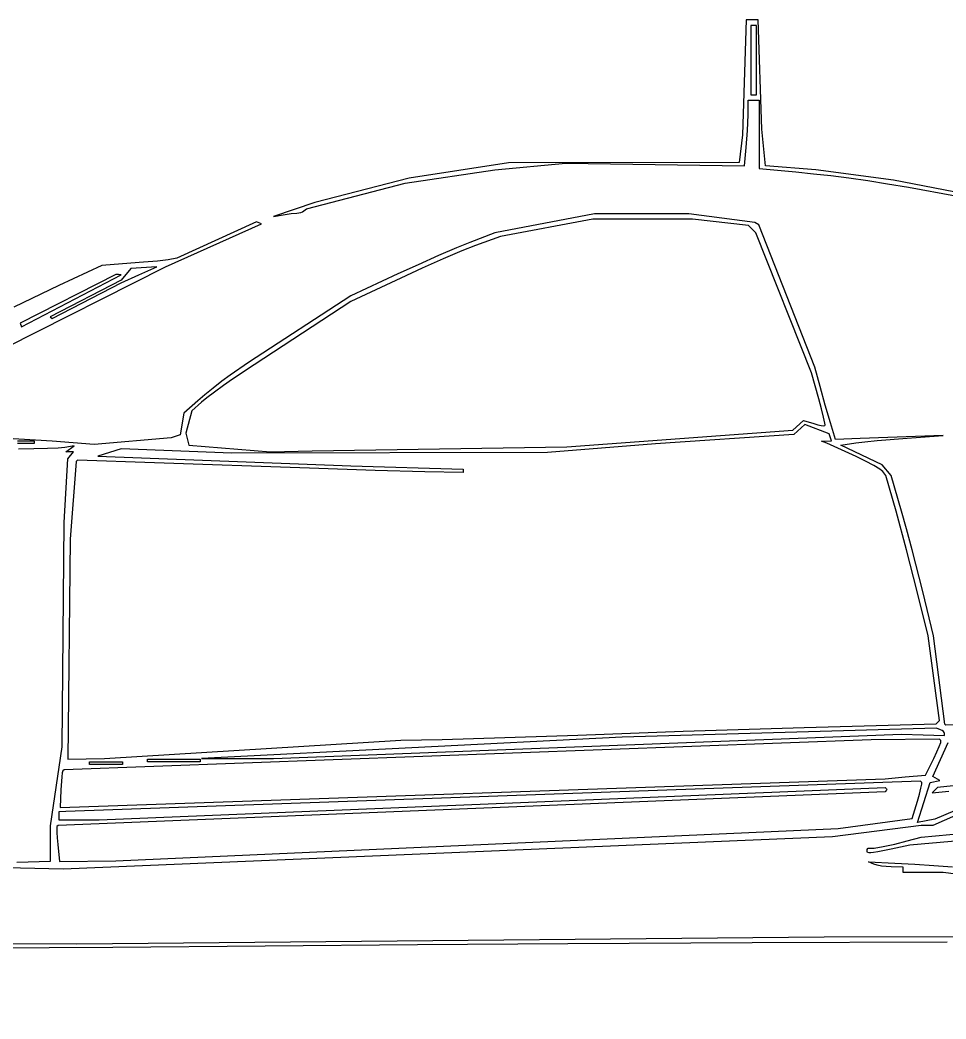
# Model space of a CAD drawing. Header units: millimetres. Extents: x -2.52 to 2.52, y -0.73 to 0.73.
# Drawn here: x -0.913 to 0.438, y -0.728 to 0.729 of the extents above; entities that cross this region are included whole.
import ezdxf

# ---------------------------------------------------------------- set-up
doc = ezdxf.new("R2010")
doc.units = ezdxf.units.MM
doc.header["$MEASUREMENT"] = 0

msp = doc.modelspace()

# ---------------------------------------------------------------- linework, layer by layer
at = {"flags": 128}
for points in [[(0.555182, 0.457748), (0.361373, 0.495237), (0.248318, 0.510352), (0.174688, 0.515883), (0.169452, 0.569314), (0.164271, 0.728802), (0.146641, 0.728802), (0.141301, 0.561238), (0.13639, 0.520861), (-0.199865, 0.520649), (-0.345222, 0.498306), (-0.482503, 0.462628), (-0.543069, 0.442219), (-0.528937, 0.444584), (-0.517177, 0.446301), (-0.508748, 0.447107), (-0.506078, 0.447411), (-0.503285, 0.448123), (-0.5007, 0.449136), (-0.498654, 0.450343), (-0.494616, 0.453422), (-0.350869, 0.490945), (-0.220054, 0.51035), (-0.116243, 0.519946), (0.144309, 0.51609), (0.146823, 0.542702), (0.148607, 0.567723), (0.149366, 0.590511), (0.149394, 0.611709), (0.165545, 0.611709), (0.165545, 0.511938), (0.21928, 0.507093), (0.24474, 0.504611), (0.270377, 0.501725), (0.296624, 0.49837), (0.323916, 0.494481), (0.352687, 0.489992), (0.383372, 0.484839), (0.452221, 0.472282)], [(0.15747, 0.720727), (0.153432, 0.720727), (0.153432, 0.619785), (0.161507, 0.619785), (0.161507, 0.720727), (0.15747, 0.720727)], [(0.635935, -0.293134), (0.438089, -0.299977), (0.436502, -0.298548), (0.419856, -0.169583), (0.404231, -0.10498), (0.388736, -0.043935), (0.380551, -0.013365), (0.373422, 0.012113), (0.358237, 0.064603), (0.345222, 0.079927), (0.284657, 0.108429), (0.306864, 0.111812), (0.319629, 0.113417), (0.337967, 0.115287), (0.381561, 0.11889), (0.434051, 0.122586), (0.312921, 0.118353), (0.276982, 0.117093), (0.269518, 0.141319), (0.261991, 0.166788), (0.254375, 0.194002), (0.246697, 0.222459), (0.164878, 0.429949), (0.159037, 0.433559), (0.06292, 0.446164), (-0.074697, 0.446032), (-0.220054, 0.418564), (-0.256393, 0.404475), (-0.275919, 0.396474), (-0.302221, 0.385107), (-0.331854, 0.371886), (-0.361373, 0.358327), (-0.430013, 0.326268), (-0.579408, 0.229288), (-0.60626, 0.210508), (-0.618284, 0.20178), (-0.631172, 0.191897), (-0.643379, 0.182074), (-0.653359, 0.173524), (-0.673606, 0.155321), (-0.678984, 0.123486), (-0.692463, 0.119558), (-0.804821, 0.109746), (-0.865735, 0.114353), (-0.939, 0.118979)], [(0.049773, 0.118346), (0.21462, 0.130536), (0.230233, 0.144667), (0.245127, 0.140096), (0.251035, 0.138446), (0.256112, 0.137334), (0.259817, 0.136858), (0.261609, 0.137114), (0.26171, 0.138201), (0.26138, 0.140701), (0.259583, 0.149295), (0.256517, 0.161607), (0.252481, 0.17635), (0.241763, 0.213997), (0.160717, 0.418114), (0.15003, 0.428801), (0.068351, 0.438089), (-0.077124, 0.438089), (-0.211978, 0.412958), (-0.248318, 0.399685), (-0.268162, 0.391837), (-0.295331, 0.380282), (-0.326248, 0.366575), (-0.357335, 0.352273), (-0.430013, 0.318134), (-0.571332, 0.225898), (-0.602623, 0.204684), (-0.615883, 0.195472), (-0.628857, 0.186071), (-0.640056, 0.177584), (-0.647991, 0.171111), (-0.662068, 0.158751), (-0.670859, 0.126103), (-0.666415, 0.108397), (-0.547106, 0.098843), (-0.486541, 0.100395), (-0.115074, 0.106155), (0.049773, 0.118346)], [(-1.166734, 0.133244), (-0.700538, 0.368532), (-0.560224, 0.431694), (-0.567887, 0.434248), (-0.684168, 0.381194), (-0.696391, 0.379187), (-0.71214, 0.377236), (-0.73284, 0.375365), (-0.775236, 0.372147), (-0.793405, 0.370745), (-0.855983, 0.341359), (-0.921899, 0.309888)], [(-0.739218, 0.357117), (-0.713295, 0.368631), (-0.75105, 0.366255), (-0.765141, 0.349523), (-0.868559, 0.295881), (-0.865946, 0.293268), (-0.765141, 0.345602), (-0.739218, 0.357117)], [(-0.769179, 0.357365), (-0.773217, 0.357626), (-0.912338, 0.286676), (-0.910498, 0.280987), (-0.765141, 0.357104), (-0.769179, 0.357365)], [(-0.29677, -0.320742), (-0.098923, -0.314198), (0.054675, -0.308668), (0.231186, -0.303305), (0.424013, -0.29806), (0.428861, -0.293212), (0.412218, -0.169583), (0.39634, -0.10498), (0.380696, -0.043935), (0.365381, 0.012113), (0.3503, 0.064603), (0.345904, 0.070075), (0.344317, 0.071512), (0.341477, 0.073504), (0.332671, 0.078793), (0.320762, 0.085221), (0.307026, 0.092066), (0.264468, 0.111427), (0.256393, 0.114269), (0.271198, 0.115074), (0.267839, 0.125168), (0.232167, 0.138531), (0.216016, 0.123946), (0.014132, 0.110663), (-0.143338, 0.097995), (-0.603634, 0.096904), (-0.765141, 0.103459), (-0.799345, 0.092606), (-0.430013, 0.078536), (-0.266487, 0.073422), (-0.266483, 0.068641), (-0.322003, 0.069661), (-0.394424, 0.071615), (-0.490579, 0.07488), (-0.716373, 0.082924), (-0.829112, 0.086769), (-0.831093, 0.084789), (-0.839657, -0.028264), (-0.843024, -0.34926), (-0.789367, -0.348255), (-0.357335, -0.32164), (-0.29677, -0.320742)], [(-0.916555, 0.115074), (-0.908479, 0.115074), (-0.900404, 0.115074), (-0.892328, 0.115074), (-0.892328, 0.111036)], [(-0.892328, 0.111036), (-0.900404, 0.111036), (-0.908479, 0.111036), (-0.916555, 0.111036)], [(-0.868102, -0.472479), (-0.868102, -0.446552), (-0.851446, -0.331158), (-0.848604, -0.004038), (-0.842819, 0.088829), (-0.834812, 0.098923), (-0.845895, 0.099047), (-0.833782, 0.107679), (-0.847409, 0.10532), (-0.856944, 0.104404), (-0.872832, 0.103654), (-0.892861, 0.103147), (-0.914819, 0.102961)], [(0.404778, -0.31395), (0.43607, -0.314999), (0.43607, -0.311814), (0.435603, -0.310399), (0.434332, -0.308898), (0.43245, -0.307492), (0.430152, -0.306359), (0.424234, -0.304088), (-0.03432, -0.317481), (-0.648048, -0.348265), (-0.543069, -0.348225), (0.373486, -0.312901), (0.404778, -0.31395)], [(0.378655, -0.375325), (0.408049, -0.372774), (0.420305, -0.348495), (0.424913, -0.338918), (0.4284, -0.330788), (0.430427, -0.324965), (0.430786, -0.323187), (0.430653, -0.322309), (0.428746, -0.320401), (0.329071, -0.321169), (-0.848565, -0.364716), (-0.85034, -0.366491), (-0.851102, -0.369218), (-0.851866, -0.375331), (-0.853043, -0.394092), (-0.85397, -0.419919), (0.34926, -0.377876), (0.378655, -0.375325)], [(0.507966, -0.400373), (0.421938, -0.437055), (0.396687, -0.441726), (0.415097, -0.38358), (0.429167, -0.380743), (0.419023, -0.374474), (0.441273, -0.324895)], [(-0.650067, -0.353297), (-0.658143, -0.353297), (-0.666218, -0.353297), (-0.674293, -0.353297), (-0.682369, -0.353297), (-0.690444, -0.353297), (-0.69852, -0.353297), (-0.706595, -0.353297), (-0.71467, -0.353297), (-0.722746, -0.353297), (-0.726783, -0.353297), (-0.726783, -0.34926), (-0.718708, -0.34926), (-0.710633, -0.34926), (-0.702557, -0.34926), (-0.694482, -0.34926), (-0.686406, -0.34926), (-0.678331, -0.34926), (-0.670256, -0.34926), (-0.66218, -0.34926), (-0.654105, -0.34926), (-0.650067, -0.34926), (-0.650067, -0.353297)], [(-0.763122, -0.357335), (-0.771198, -0.357335), (-0.779273, -0.357335), (-0.787349, -0.357335), (-0.795424, -0.357335), (-0.803499, -0.357335), (-0.811575, -0.357335), (-0.811575, -0.353297), (-0.803499, -0.353297), (-0.795424, -0.353297), (-0.787349, -0.353297), (-0.779273, -0.353297), (-0.771198, -0.353297), (-0.763122, -0.353297), (-0.763122, -0.357335)], [(0.559219, -0.37659), (0.425976, -0.390834), (0.4179, -0.398632), (0.442127, -0.395947)], [(0.334634, -0.443269), (0.38865, -0.43607), (0.396479, -0.410432), (0.399395, -0.400353), (0.401546, -0.391862), (0.402728, -0.385853), (0.402891, -0.384059), (0.402735, -0.383219), (0.40116, -0.381645), (-0.845895, -0.425931), (-0.855989, -0.425976), (-0.855989, -0.438089), (-0.797443, -0.437784), (0.34926, -0.390627), (0.350942, -0.392151), (0.351463, -0.392872), (0.351636, -0.393708), (0.351463, -0.394556), (0.350942, -0.395313), (0.34926, -0.396951), (-0.857244, -0.446073), (-0.858884, -0.447713), (-0.859301, -0.450295), (-0.859223, -0.456112), (-0.858689, -0.464303), (-0.857735, -0.474004), (-0.854946, -0.498654), (-0.773217, -0.497623), (0.280619, -0.450468), (0.334634, -0.443269)], [(0.464175, -0.426046), (0.419025, -0.446164), (0.40175, -0.44596), (0.272544, -0.4626), (-0.849933, -0.509629), (-1.01616, -0.506031), (-1.037807, -0.565383), (-1.069317, -0.617766), (-0.829744, -0.618533), (0.260431, -0.608527), (0.578398, -0.608099)], [(0.490579, -0.465748), (0.385599, -0.474987), (0.358081, -0.480764), (0.3388, -0.484671), (0.332609, -0.485715), (0.32828, -0.486176), (0.325484, -0.486069), (0.323893, -0.48541), (0.32318, -0.484216), (0.323015, -0.482503), (0.323254, -0.481), (0.323904, -0.479892), (0.324867, -0.479284), (0.326043, -0.479283), (0.328673, -0.479422), (0.33316, -0.479015), (0.346452, -0.476806), (0.363419, -0.473143), (0.381561, -0.468511), (0.40175, -0.462921), (0.506729, -0.453434)], [(-0.917564, -0.499676), (-0.868102, -0.498406), (-0.868102, -0.472479)], [(0.498654, -0.522988), (0.434051, -0.514806), (0.375505, -0.514805), (0.375505, -0.506729), (0.358345, -0.506446), (0.351044, -0.506061), (0.343853, -0.505222), (0.337599, -0.504053), (0.333109, -0.502678), (0.325034, -0.499194), (0.363392, -0.501085), (0.392478, -0.502671), (0.420518, -0.504514), (0.447665, -0.506628)], [(-1.411171, -0.728411), (-1.334455, -0.714415), (-1.261777, -0.699998), (-1.148721, -0.625399), (-0.777254, -0.623771), (-0.333109, -0.619867), (-0.113724, -0.618309), (0.155285, -0.616951), (0.439827, -0.61594)]]:
    msp.add_lwpolyline(points, dxfattribs=at)

doc.saveas('drawing.dxf')
